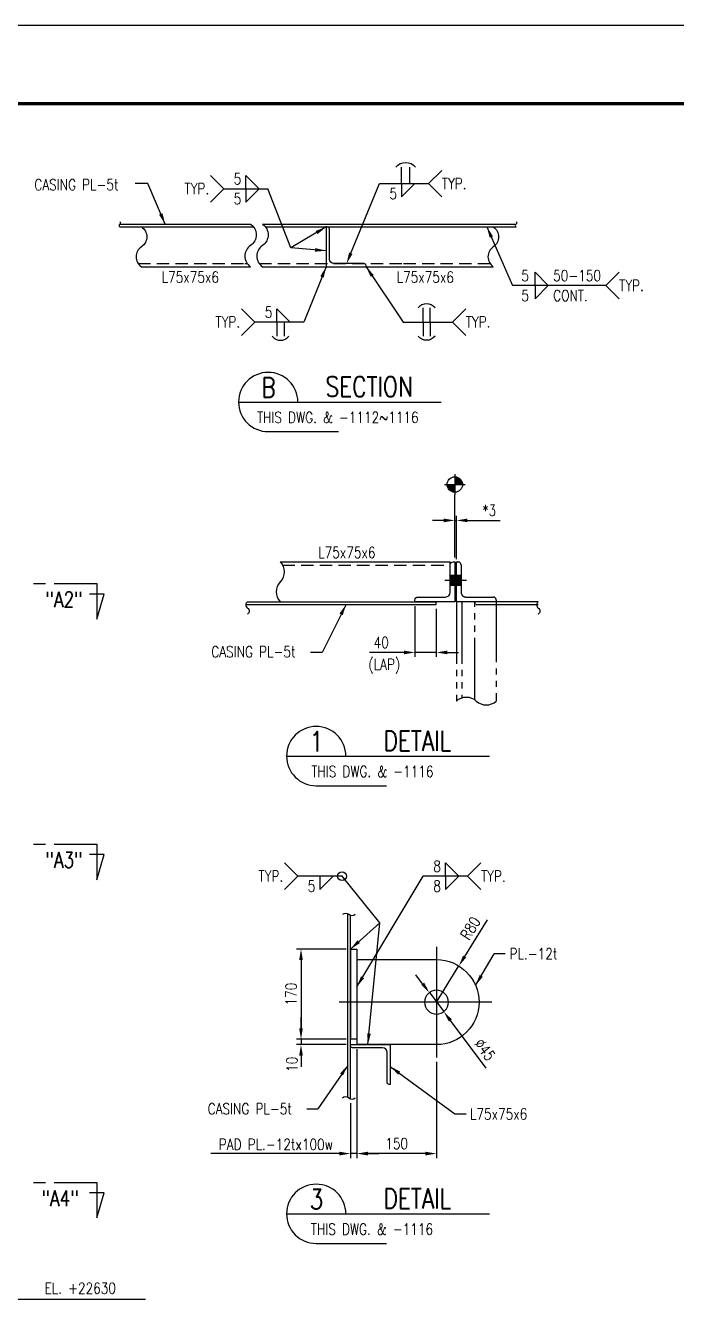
# Model space of a CAD drawing. Header units: millimetres. Extents: x 0 to 134087, y -49114 to 20834.
# Drawn here: x 37172 to 40847, y -41442 to -34243 of the extents above; entities that cross this region are included whole.
import ezdxf
from ezdxf.enums import TextEntityAlignment as Align

# ---------------------------------------------------------------- set-up
doc = ezdxf.new("R2010")
doc.units = ezdxf.units.MM
doc.header["$LTSCALE"] = 35
for name, pattern in [('JNK-CENTER', [34, 30, -1.5, 1, -1.5]), ('JNK-HIDDEN', [3, 2, -1]), ('JNK-PHANTOM', [15, 10, -1, 1, -1, 1, -1])]:
    doc.linetypes.add(name, pattern=pattern)
for name, color, linetype in [('CEN-R', 1, 'JNK-CENTER'), ('CON-C', 4, 'Continuous'), ('CON-G', 3, 'Continuous'), ('CON-W', 7, 'Continuous'), ('CON-Y', 2, 'Continuous'), ('Dim-W', 7, 'Continuous'), ('HID-Y', 2, 'JNK-HIDDEN'), ('PHA-M', 6, 'JNK-PHANTOM'), ('STL-OBJT', 7, 'Continuous'), ('TXT-Y', 2, 'Continuous'), ('TXTT-C', 4, 'Continuous')]:
    doc.layers.add(name, color=color, linetype=linetype)
doc.styles.add('SIMPLEX', font='simplex.shx', dxfattribs={"width": 0.8})
doc.dimstyles.new('DIM25x3', dxfattribs={"dimscale": 25, "dimtxt": 2.5, "dimasz": 2.5, "dimexe": 1, "dimexo": 1, "dimgap": 1, "dimtad": 1, "dimdec": 0, "dimlfac": 0.4, "dimdsep": 46, "dimtxsty": 'SIMPLEX', "dimcen": 0, "dimclrt": 2, "dimazin": 2, "dimtfac": 1, "dimtdec": 0, "dimtmove": 2, "dimatfit": 2, "dimfxl": 0.18, "dimtfill": 1, "dimtolj": 1, "dimtzin": 0, "dimarcsym": 0})

# ---------------------------------------------------------------- blocks, each defined once
blk = doc.blocks.new('TITLE')
at = {"color": 7}
blk.add_line((841, 594.85), (0, 594.85), dxfattribs=at)
at = {"color": 7, "const_width": 0.707}
blk.add_lwpolyline([(823.32, 577.17), (27.94, 577.17)], dxfattribs=at)
blk = doc.blocks.new('A$C4895520B')
at = {"layer": 'CEN-R'}
for p, q in [((0, 254), (0, -33.4)), ((104, 150), (-104, 150))]:
    blk.add_line(p, q, dxfattribs=at)
at = {"layer": 'CON-G'}
for p, q in [((-80, 150), (-80, 0)), ((80, 0), (80, 150)), ((99.9, 0), (-80, 0)), ((99.9, -12), (99.9, 0)), ((-70, 0), (-70, -12)), ((99.9, -12), (-70, -12))]:
    blk.add_line(p, q, dxfattribs=at)
blk.add_circle((0, 150), 22.5, dxfattribs=at)
blk.add_arc((0, 150), 80, 0, 180, dxfattribs=at)
blk = doc.blocks.new('SECTITLE')
at = {"layer": 'CON-G'}
for p, q in [((-1.7, 0), (44.1, 0)), ((5, -6.7), (20.86, -6.7))]:
    blk.add_line(p, q, dxfattribs=at)
blk.add_arc((5, 0), 6.7, 0, 270, dxfattribs=at)
at = {"layer": 'CON-C', "style": 'SIMPLEX', "width": 0.8}
for tag, p in [('A', (5.06, 1.04)), ('ELEVATION', (27.83, 1.22))]:
    blk.add_attdef(tag, text='', height=4.5, dxfattribs=at).set_placement(p, align=Align.CENTER)
at = {"layer": 'CON-Y', "style": 'SIMPLEX', "width": 0.8}
blk.add_attdef('H0000-0000', (1.54, -4.72), '', height=2.5, dxfattribs=at)
blk.add_attdef('SCALE', text='', height=2.5, dxfattribs=at).set_placement((44.9, -3.72), align=Align.RIGHT)
blk = doc.blocks.new('weld-sy4')
for p, q in [((0, 0), (0, -3.2)), ((1.6, 0), (1.6, -3.2))]:
    blk.add_line(p, q)
blk.add_arc((0.8, -1.728), 2.4, 217.83092, 322.16908)
blk = doc.blocks.new('*D2358')
at = {"layer": 'DEFPOINTS', "color": 0, "transparency": 16777216}
for p in [(39006.4, -39461.7), (38727.2, -39971.3), (39006.4, -39971.3)]:
    blk.add_point(p, dxfattribs=at)
at = {"layer": 'Dim-W', "color": 0, "lineweight": -2, "transparency": 16777216}
for p, q in [((38981.4, -39461.7), (38702.2, -39461.7)), ((38727.2, -39524.2), (38727.2, -39908.8)), ((38981.4, -39971.3), (38702.2, -39971.3))]:
    blk.add_line(p, q, dxfattribs=at)
at = {"layer": 'Dim-W', "color": 0, "transparency": 16777216}
for points in [[(38716.7, -39524.2), (38737.6, -39524.2), (38727.2, -39461.7)], [(38716.7, -39908.8), (38737.6, -39908.8), (38727.2, -39971.3)]]:
    blk.add_solid(points, dxfattribs=at)
at = {"layer": 'Dim-W', "color": 2, "transparency": 16777216, "insert": (38670.9, -39716.5), "char_height": 62.5, "attachment_point": 5, "rotation": 90, "style": 'SIMPLEX', "bg_fill": 3, "box_fill_scale": 1.1, "bg_fill_color": 256, "bg_fill_true_color": 13158600, "bg_fill_transparency": 0}
blk.add_mtext('\\A1;170', dxfattribs=at)
blk = doc.blocks.new('*D2359')
at = {"layer": 'DEFPOINTS', "color": 0, "transparency": 16777216}
for p in [(38727.2, -39971.3), (38727.2, -40001.3), (39006.4, -40001.3)]:
    blk.add_point(p, dxfattribs=at)
at = {"layer": 'Dim-W', "color": 0, "lineweight": -2, "transparency": 16777216}
for p, q in [((38727.2, -39908.8), (38727.2, -39846.3)), ((38981.4, -40001.3), (38702.2, -40001.3)), ((38727.2, -39971.3), (38727.2, -40001.3)), ((38727.2, -40063.8), (38727.2, -40126.3))]:
    blk.add_line(p, q, dxfattribs=at)
at = {"layer": 'Dim-W', "color": 0, "transparency": 16777216}
blk.add_solid([(38716.7, -39908.8), (38737.6, -39908.8), (38727.2, -39971.3)], dxfattribs=at)
at = {"layer": 'Dim-W', "color": 2, "transparency": 16777216, "insert": (38676.2, -40113.1), "char_height": 62.5, "attachment_point": 5, "rotation": 90, "style": 'SIMPLEX', "bg_fill": 3, "box_fill_scale": 1.1, "bg_fill_color": 256, "bg_fill_true_color": 13158600, "bg_fill_transparency": 0}
blk.add_mtext('\\A1;10', dxfattribs=at)
at = {"layer": 'Dim-W', "color": 0, "transparency": 16777216}
blk.add_solid([(38716.7, -40063.8), (38737.6, -40063.8), (38727.2, -40001.3)], dxfattribs=at)
blk = doc.blocks.new('*D2360')
at = {"layer": 'DEFPOINTS', "color": 0, "transparency": 16777216}
for p in [(39042.4, -40001.3), (39492.4, -40073.3), (39042.4, -40617.1)]:
    blk.add_point(p, dxfattribs=at)
at = {"layer": 'Dim-W', "color": 0, "lineweight": -2, "transparency": 16777216}
for p, q in [((39042.4, -40026.3), (39042.4, -40642.1)), ((39492.4, -40098.3), (39492.4, -40642.1)), ((39429.9, -40617.1), (39104.9, -40617.1))]:
    blk.add_line(p, q, dxfattribs=at)
at = {"layer": 'Dim-W', "color": 0, "transparency": 16777216}
for points in [[(39104.9, -40606.7), (39104.9, -40627.5), (39042.4, -40617.1)], [(39429.9, -40606.7), (39429.9, -40627.5), (39492.4, -40617.1)]]:
    blk.add_solid(points, dxfattribs=at)
at = {"layer": 'Dim-W', "color": 2, "transparency": 16777216, "insert": (39267.4, -40560.8), "char_height": 62.5, "attachment_point": 5, "style": 'SIMPLEX', "bg_fill": 3, "box_fill_scale": 1.1, "bg_fill_color": 256, "bg_fill_true_color": 13158600, "bg_fill_transparency": 0}
blk.add_mtext('\\A1;150', dxfattribs=at)
blk = doc.blocks.new('*D2361')
at = {"layer": 'DEFPOINTS', "color": 0, "transparency": 16777216}
for p in [(39006.4, -40307.7), (39006.4, -40617.1), (39042.4, -40617.1)]:
    blk.add_point(p, dxfattribs=at)
at = {"layer": 'Dim-W', "color": 0, "lineweight": -2, "transparency": 16777216}
for p, q in [((39006.4, -40332.7), (39006.4, -40642.1)), ((38943.9, -40617.1), (38881.4, -40617.1)), ((39042.4, -40617.1), (39006.4, -40617.1)), ((39104.9, -40617.1), (39167.4, -40617.1))]:
    blk.add_line(p, q, dxfattribs=at)
at = {"layer": 'Dim-W', "color": 0, "transparency": 16777216}
blk.add_solid([(39104.9, -40606.7), (39104.9, -40627.5), (39042.4, -40617.1)], dxfattribs=at)
at = {"layer": 'Dim-W', "color": 2, "transparency": 16777216, "insert": (38585.5, -40565.5), "char_height": 62.5, "attachment_point": 5, "style": 'SIMPLEX', "bg_fill": 3, "box_fill_scale": 1.1, "bg_fill_color": 256, "bg_fill_true_color": 13158600, "bg_fill_transparency": 0}
blk.add_mtext('\\A1;PAD PL.-12tx100w', dxfattribs=at)
at = {"layer": 'Dim-W', "color": 0, "transparency": 16777216}
blk.add_solid([(38943.9, -40606.7), (38943.9, -40627.5), (39006.4, -40617.1)], dxfattribs=at)
blk = doc.blocks.new('*D2284')
at = {"layer": 'DEFPOINTS', "color": 0, "transparency": 16777216}
for p in [(39618.3, -39557), (39492.4, -39761.3)]:
    blk.add_point(p, dxfattribs=at)
at = {"layer": 'Dim-W', "color": 0, "lineweight": -2, "transparency": 16777216}
for p, q in [((39778.7, -39296.5), (39651.1, -39503.7)), ((39492.4, -39761.3), (39618.3, -39557))]:
    blk.add_line(p, q, dxfattribs=at)
at = {"layer": 'Dim-W', "color": 0, "transparency": 16777216}
blk.add_solid([(39642.2, -39498.3), (39659.9, -39509.2), (39618.3, -39557)], dxfattribs=at)
at = {"layer": 'Dim-W', "color": 2, "transparency": 16777216, "insert": (39683.4, -39344), "char_height": 62.5, "attachment_point": 5, "rotation": 58.36487, "style": 'SIMPLEX', "bg_fill": 3, "box_fill_scale": 1.1, "bg_fill_color": 256, "bg_fill_true_color": 13158600, "bg_fill_transparency": 0}
blk.add_mtext('\\A1;R80', dxfattribs=at)
blk = doc.blocks.new('*D2287')
at = {"layer": 'DEFPOINTS', "color": 0, "transparency": 16777216}
for p in [(39451.8, -39707.4), (39533, -39815.2)]:
    blk.add_point(p, dxfattribs=at)
at = {"layer": 'Dim-W', "color": 0, "lineweight": -2, "transparency": 16777216}
for p, q in [((39414.1, -39657.5), (39376.5, -39607.6)), ((39451.8, -39707.4), (39533, -39815.2)), ((39773.3, -40134), (39570.6, -39865.1))]:
    blk.add_line(p, q, dxfattribs=at)
at = {"layer": 'Dim-W', "color": 0, "transparency": 16777216}
for points in [[(39422.5, -39651.2), (39405.8, -39663.8), (39451.8, -39707.4)], [(39579, -39858.8), (39562.3, -39871.4), (39533, -39815.2)]]:
    blk.add_solid(points, dxfattribs=at)
at = {"layer": 'Dim-W', "color": 2, "transparency": 16777216, "insert": (39765.2, -40029.8), "char_height": 62.5, "attachment_point": 5, "rotation": 307.00831, "style": 'SIMPLEX', "bg_fill": 3, "box_fill_scale": 1.1, "bg_fill_color": 256, "bg_fill_true_color": 13158600, "bg_fill_transparency": 0}
blk.add_mtext('\\A1;∅45', dxfattribs=at)
blk = doc.blocks.new('SECMARK2')
at = {"layer": 'TXTT-C'}
blk.add_line((0, 0), (-2.72, 0), dxfattribs=at)
blk.add_lwpolyline([(-4.67, 0), (-14.32, 0), (-14.32, 8.05), (-15.93, 2.38), (-12.63, 2.38)], dxfattribs=at)
at = {"layer": 'TXTT-C', "style": 'SIMPLEX', "width": 1.17}
blk.add_attdef('TAG', text='', height=3.5, dxfattribs=at).set_placement((-7.82, 1.36), align=Align.CENTER)
blk = doc.blocks.new('FS-MARK')
h = blk.add_hatch(color=256)
edge = h.paths.add_edge_path()
edge.add_arc((0, 0), 1.75, 90, 180)
edge.add_line((-1.75, 0), (0, 0))
edge.add_line((0, 0), (0, 1.75))
h = blk.add_hatch(color=256)
edge = h.paths.add_edge_path()
edge.add_line((0, 0), (0, -1.75))
edge.add_arc((0, 0), 1.75, 270, 360)
edge.add_line((1.75, 0), (0, 0))
for p, q in [((2.33, 0), (-2.33, 0)), ((0, 2.33), (0, -2.33))]:
    blk.add_line(p, q)
blk.add_circle((0, 0), 1.75)
at = {"layer": 'CON-Y', "style": 'SIMPLEX', "width": 0.8}
blk.add_attdef('F.S.', (3.19, 1), '', height=2.5, dxfattribs=at)
blk = doc.blocks.new('*D2347')
at = {"layer": 'DEFPOINTS', "color": 0, "transparency": 16777216}
for p in [(39370.6, -37499.3), (39490.6, -37514.3), (39370.6, -37785.6)]:
    blk.add_point(p, dxfattribs=at)
at = {"layer": 'Dim-W', "color": 0, "lineweight": -2, "transparency": 16777216}
for p, q in [((39370.6, -37524.3), (39370.6, -37810.6)), ((39490.6, -37539.3), (39490.6, -37810.6)), ((39308.1, -37785.6), (39114.7, -37785.6)), ((39490.6, -37785.6), (39370.6, -37785.6)), ((39553.1, -37785.6), (39615.6, -37785.6))]:
    blk.add_line(p, q, dxfattribs=at)
at = {"layer": 'Dim-W', "color": 0, "transparency": 16777216}
for points in [[(39308.1, -37775.2), (39308.1, -37796), (39370.6, -37785.6)], [(39553.1, -37775.2), (39553.1, -37796), (39490.6, -37785.6)]]:
    blk.add_solid(points, dxfattribs=at)
at = {"layer": 'Dim-W', "color": 2, "transparency": 16777216, "insert": (39180.1, -37729.4), "char_height": 62.5, "attachment_point": 5, "style": 'SIMPLEX', "bg_fill": 3, "box_fill_scale": 1.1, "bg_fill_color": 256, "bg_fill_true_color": 13158600, "bg_fill_transparency": 0}
blk.add_mtext('\\A1;40', dxfattribs=at)
blk = doc.blocks.new('*D2348')
at = {"layer": 'DEFPOINTS', "color": 0, "transparency": 16777216}
for p in [(39604.6, -37039.6), (39595.6, -37274.3), (39604.6, -37283.4)]:
    blk.add_point(p, dxfattribs=at)
at = {"layer": 'Dim-W', "color": 0, "lineweight": -2, "transparency": 16777216}
for p, q in [((39533.1, -37039.6), (39470.6, -37039.6)), ((39595.6, -37249.3), (39595.6, -37014.6)), ((39595.6, -37039.6), (39604.6, -37039.6)), ((39604.6, -37258.4), (39604.6, -37014.6)), ((39667.1, -37039.6), (39851.1, -37039.6))]:
    blk.add_line(p, q, dxfattribs=at)
at = {"layer": 'Dim-W', "color": 0, "transparency": 16777216}
for points in [[(39533.1, -37029.1), (39533.1, -37050), (39595.6, -37039.6)], [(39667.1, -37029.1), (39667.1, -37050), (39604.6, -37039.6)]]:
    blk.add_solid(points, dxfattribs=at)
at = {"layer": 'Dim-W', "color": 2, "transparency": 16777216, "insert": (39790.3, -36983.3), "char_height": 62.5, "attachment_point": 5, "style": 'SIMPLEX', "bg_fill": 3, "box_fill_scale": 1.1, "bg_fill_color": 256, "bg_fill_true_color": 13158600, "bg_fill_transparency": 0}
blk.add_mtext('\\A1;*3', dxfattribs=at)

msp = doc.modelspace()

# ---------------------------------------------------------------- hatches: boundary and pattern name
at = {"layer": 'Dim-W'}
h = msp.add_hatch(color=256, dxfattribs=at)
h.paths.add_polyline_path([(39595.6241, -37350.8471), (39568.6241, -37350.8471), (39568.6241, -37379.3471), (39595.6241, -37379.3471)])
h.paths.add_polyline_path([(39595.6241, -37379.3471), (39568.6241, -37379.3471), (39568.6241, -37407.8471), (39595.6241, -37407.8471)])
h.paths.add_polyline_path([(39631.6241, -37350.8471), (39604.6241, -37350.8471), (39604.6241, -37379.3471), (39631.6241, -37379.3471)])
h.paths.add_polyline_path([(39631.6241, -37379.3471), (39604.6241, -37379.3471), (39604.6241, -37407.8471), (39631.6241, -37407.8471)])

# ---------------------------------------------------------------- linework, layer by layer
for points in [[(38415.7777, -35165.9188), (38415.7777, -35090.9188), (38490.7777, -35165.9188)], [(38415.7777, -35165.9188), (38415.7777, -35240.9188), (38490.7777, -35165.9188)], [(39295.4329, -35136.8675), (39295.4329, -35211.8675), (39370.4329, -35136.8675)], [(40048.4046, -35712.8187), (40048.4046, -35637.8187), (40123.4046, -35712.8187)], [(40048.4046, -35712.8187), (40048.4046, -35787.8187), (40123.4046, -35712.8187)], [(38591.5047, -35918.8443), (38591.5047, -35843.8443), (38666.5047, -35918.8443)], [(39542.8021, -39049.8587), (39542.8021, -38974.8587), (39617.8021, -39049.8587)], [(38833.7287, -39049.8587), (38833.7287, -39124.8587), (38908.7287, -39049.8587)], [(39542.8021, -39049.8587), (39542.8021, -39124.8587), (39617.8021, -39049.8587)]]:
    msp.add_lwpolyline(points)
at = {"layer": 'CEN-R'}
msp.add_line((39661.6241, -37379.3471), (39538.6241, -37379.3471), dxfattribs=at)
at = {"layer": 'CON-G'}
for p, q in [((37704.069, -35366.0352), (38442.1945, -35366.0352)), ((37704.069, -35381.0352), (38458.5417, -35381.0352)), ((38509.8409, -35366.0352), (39941.2577, -35366.0352)), ((38526.188, -35381.0352), (39941.2577, -35381.0352)), ((37826.3081, -35606.0352), (38442.1945, -35606.0352)), ((38509.8409, -35606.0352), (39813.008, -35606.0352)), ((38610.078, -37274.3471), (39568.6241, -37274.3471)), ((39568.6241, -37292.3471), (39568.6241, -37274.3471)), ((38424.8449, -37499.3471), (39490.6241, -37499.3471)), ((39490.6241, -37514.3471), (39490.6241, -37499.3471)), ((38415.6022, -37514.3471), (39490.6241, -37514.3471)), ((38991.3913, -40300.8657), (38991.3913, -39263.7593)), ((39006.3913, -40307.6818), (39006.3913, -39270.5754))]:
    msp.add_line(p, q, dxfattribs=at)
for points in [[(38869.2255, -35606.0352), (39094.2255, -35606.0352), (39094.2255, -35600.0352, 0.414213562), (39082.2255, -35588.0352), (38912.7255, -35588.0352, -0.414213562), (38887.2255, -35562.5352), (38887.2255, -35393.0352, 0.414213562), (38875.2255, -35381.0352), (38869.2255, -35381.0352)], [(39595.6241, -37499.3471), (39370.6241, -37499.3471), (39370.6241, -37490.3471, -0.414213562), (39388.6241, -37472.3471), (39543.1241, -37472.3471, 0.414213562), (39568.6241, -37446.8471), (39568.6241, -37292.3471, -0.414213562), (39586.6241, -37274.3471), (39595.6241, -37274.3471)], [(39231.3913, -40001.2985), (39231.3913, -40226.2985), (39225.3913, -40226.2985, -0.414213562), (39213.3913, -40214.2985), (39213.3913, -40044.7985, 0.414213562), (39187.8913, -40019.2985), (39018.3913, -40019.2985, -0.414213562), (39006.3913, -40007.2985), (39006.3913, -40001.2985)]]:
    msp.add_lwpolyline(points, format="xyb", close=True, dxfattribs=at)
at = {"layer": 'CON-W'}
for p, q in [((38290.7777, -35165.9188), (38540.7777, -35165.9188)), ((40448.2636, -35712.8187), (39921.4675, -35712.8187)), ((38958.7287, -39049.8587), (38708.7287, -39049.8587)), ((39667.8021, -39049.8587), (39417.8021, -39049.8587))]:
    msp.add_line(p, q, dxfattribs=at)
for points in [[(38215.7777, -35090.9188), (38290.7777, -35165.9188), (38215.7777, -35240.9188)], [(39521.944, -35061.8675), (39446.944, -35136.8675), (39521.944, -35211.8675)], [(40523.2636, -35637.8187), (40448.2636, -35712.8187), (40523.2636, -35787.8187)], [(38390.7362, -35843.8443), (38465.7362, -35918.8443), (38390.7362, -35993.8443)], [(39657.2354, -35843.8443), (39582.2354, -35918.8443), (39657.2354, -35993.8443)], [(38633.7287, -38974.8587), (38708.7287, -39049.8587), (38633.7287, -39124.8587)], [(39742.8021, -38974.8587), (39667.8021, -39049.8587), (39742.8021, -39124.8587)]]:
    msp.add_lwpolyline(points, dxfattribs=at)
for points in [[(39033.6793, -39266.9871, -0.395558575), (38997.3913, -39266.9871, 0.395558575), (38961.1033, -39266.9871)], [(39033.6793, -40304.0935, -0.395558575), (38997.3913, -40304.0935, 0.395558575), (38961.1033, -40304.0935)]]:
    msp.add_lwpolyline(points, format="xyb", dxfattribs=at)
msp.add_circle((38958.7287, -39049.8587), 25, dxfattribs=at)
at = {"layer": 'Dim-W'}
for p, q in [((39880.7817, -39488.0596), (39818.2817, -39488.0596)), ((39596.4828, -40393.4408), (39658.9828, -40393.4408))]:
    msp.add_line(p, q, dxfattribs=at)
at = {"layer": 'HID-Y'}
for p, q in [((37808.0654, -35588.0352), (38410.9616, -35588.0352)), ((38410.9616, -35588.0352), (38423.2835, -35588.0352)), ((38491.2235, -35588.0352), (39305.3893, -35588.0352)), ((39305.3893, -35588.0352), (39794.7652, -35588.0352)), ((38623.0529, -37292.3471), (39568.6241, -37292.3471)), ((39595.6241, -37350.8471), (39568.6241, -37350.8471)), ((39595.6241, -37407.8471), (39568.6241, -37407.8471))]:
    msp.add_line(p, q, dxfattribs=at)
at = {"layer": 'PHA-M'}
for p, q in [((39604.6241, -37499.3471), (39604.6241, -37274.3471)), ((39604.6241, -37274.3471), (39613.6241, -37274.3471)), ((39631.6241, -37350.8471), (39604.6241, -37350.8471)), ((39631.6241, -37292.3471), (39631.6241, -37446.8471)), ((39631.6241, -37407.8471), (39604.6241, -37407.8471)), ((39604.6241, -37499.3471), (39604.6241, -38059.9742)), ((39829.6241, -37499.3471), (39604.6241, -37499.3471)), ((39634.6241, -37499.3471), (39634.6241, -38041.8138)), ((39657.1241, -37472.3471), (39811.6241, -37472.3471)), ((40066.6096, -37499.3471), (39709.6241, -37499.3471)), ((39709.6241, -37499.3471), (39709.6241, -37517.3471)), ((39709.6241, -38053.6465), (39709.6241, -37499.3471)), ((39829.6241, -37490.3471), (39829.6241, -37499.3471)), ((39829.6241, -37490.3471), (39829.6241, -38059.9742)), ((40066.6096, -37517.3471), (39709.6241, -37517.3471))]:
    msp.add_line(p, q, dxfattribs=at)
for centre, radius, start, end in [((39613.6241, -37292.3471), 18, 0, 90), ((39657.1241, -37446.8471), 25.5, 180, 270), ((39811.6241, -37490.3471), 18, 0, 90)]:
    msp.add_arc(centre, radius, start, end, dxfattribs=at)
at = {"layer": 'STL-OBJT'}
for p, q in [((39595.6241, -37014.5572), (39595.6241, -36894.9023)), ((37849.3843, -41441.6754), (37113.3103, -41441.6754))]:
    msp.add_line(p, q, dxfattribs=at)
msp.add_lwpolyline([(39008.3194, -35530.2108), (39169.6644, -35136.8675), (39446.944, -35136.8675)], dxfattribs=at)
for points in [[(37704.069, -35351.0352, -0.535183758), (37704.069, -35366.0352, 0.535183758), (37704.069, -35381.0352)], [(37826.3081, -35381.0352, -0.535183758), (37826.3081, -35493.5352, 0.535183758), (37826.3081, -35606.0352)], [(38442.1945, -35366.0352, -0.535183758), (38442.1945, -35486.0352, 0.535183758), (38442.1945, -35606.0352)], [(38509.8409, -35366.0352, -0.535183758), (38509.8409, -35486.0352, 0.535183758), (38509.8409, -35606.0352)], [(39813.008, -35381.0352, -0.535183758), (39813.008, -35493.5352, 0.535183758), (39813.008, -35606.0352)], [(39941.2577, -35351.0352, -0.535183758), (39941.2577, -35366.0352, 0.535183758), (39941.2577, -35381.0352)], [(38424.8449, -37499.3471, 0.535183758), (38424.8449, -37534.4703, -0.535183758), (38424.8449, -37569.5935)], [(40066.6096, -37499.3471, 0.535183758), (40066.6096, -37534.4703, -0.535183758), (40066.6096, -37569.5935)]]:
    msp.add_lwpolyline(points, format="xyb", dxfattribs=at)
at = {"layer": 'STL-OBJT', "flags": 128}
for points in [[(38610.078, -37274.3471, -0.4), (38610.078, -37386.8471, 0.4), (38610.078, -37499.3471, 0.4)], [(39604.6241, -38059.9742, -0.4), (39717.1241, -38059.9742, 0.4), (39829.6241, -38059.9742, 0.4)]]:
    msp.add_lwpolyline(points, format="xyb", dxfattribs=at)
at = {"layer": 'STL-OBJT'}
msp.add_solid([(38998.682, -35526.2576), (38984.6005, -35588.0352), (39017.9568, -35534.1639)], dxfattribs=at)

# ---------------------------------------------------------------- block references
at = {"linetype": 'ByBlock', "xscale": 24.99999999749996, "yscale": 24.99999999749996, "zscale": 24.99999999749996}
msp.add_blockref('TITLE', (23636.9795, -49114.431), dxfattribs=at)
at = {"layer": 'CON-W'}
ref = msp.add_blockref('SECTITLE', (38416.8963, -36370.5948), dxfattribs=dict(at, xscale=25, yscale=25, zscale=25))
ref.add_attrib('H0000-0000', 'THIS DWG. & -1112~1116', (38478.6255, -36488.5948), dxfattribs={"layer": 'CON-Y', "height": 62.5, "style": 'SIMPLEX', "width": 0.8})
ref.add_attrib('A', 'B', dxfattribs={"layer": 'CON-C', "height": 112.5, "style": 'SIMPLEX', "width": 0.8}).set_placement((38543.3963, -36344.5948), align=Align.CENTER)
ref.add_attrib('ELEVATION', 'SECTION', dxfattribs={"layer": 'CON-C', "height": 112.5, "style": 'SIMPLEX', "width": 0.8}).set_placement((39112.6463, -36340.0948), align=Align.CENTER)
ref = msp.add_blockref('SECMARK2', (37217.3284, -37396.4479), dxfattribs=dict(at, xscale=25, yscale=25, zscale=25, rotation=180))
ref.add_attrib('TAG', '"A2"', (37284.6015, -37530.1146), dxfattribs={"layer": 'CON-C', "height": 87.5, "style": 'SIMPLEX', "width": 0.8})
ref = msp.add_blockref('SECTITLE', (38688.2606, -38371.3675), dxfattribs=dict(at, xscale=25, yscale=25, zscale=25))
ref.add_attrib('H0000-0000', 'THIS DWG. & -1116', (38785.3317, -38489.3675), dxfattribs={"layer": 'CON-Y', "height": 62.5, "style": 'SIMPLEX', "width": 0.8})
ref.add_attrib('A', '1', dxfattribs={"layer": 'CON-C', "height": 112.5, "style": 'SIMPLEX', "width": 0.8}).set_placement((38814.7606, -38345.3675), align=Align.CENTER)
ref.add_attrib('ELEVATION', 'DETAIL', dxfattribs={"layer": 'CON-C', "height": 112.5, "style": 'SIMPLEX', "width": 0.8}).set_placement((39384.0106, -38340.8675), align=Align.CENTER)
ref = msp.add_blockref('SECMARK2', (37217.3284, -38868.1841), dxfattribs=dict(at, xscale=25, yscale=25, zscale=25, rotation=180))
ref.add_attrib('TAG', '"A3"', (37284.6015, -39001.8508), dxfattribs={"layer": 'CON-C', "height": 87.5, "style": 'SIMPLEX', "width": 0.8})
at = {"layer": 'CON-W', "xscale": -3, "yscale": 3, "zscale": 3, "rotation": 270}
msp.add_blockref('A$C4895520B', (39042.3913, -39761.2985), dxfattribs=at)
at = {"layer": 'CON-W'}
ref = msp.add_blockref('SECMARK2', (37217.3284, -40779.714), dxfattribs=dict(at, xscale=25, yscale=25, zscale=25, rotation=180))
ref.add_attrib('TAG', '"A4"', (37262.5967, -40913.3807), dxfattribs={"layer": 'CON-C', "height": 87.5, "style": 'SIMPLEX', "width": 0.8})
ref = msp.add_blockref('SECTITLE', (38688.2606, -40957.569), dxfattribs=dict(at, xscale=25, yscale=25, zscale=25))
ref.add_attrib('H0000-0000', 'THIS DWG. & -1116', (38782.7417, -41075.569), dxfattribs={"layer": 'CON-Y', "height": 62.5, "style": 'SIMPLEX', "width": 0.8})
ref.add_attrib('A', '3', dxfattribs={"layer": 'CON-C', "height": 112.5, "style": 'SIMPLEX', "width": 0.8}).set_placement((38814.7606, -40931.569), align=Align.CENTER)
ref.add_attrib('ELEVATION', 'DETAIL', dxfattribs={"layer": 'CON-C', "height": 112.5, "style": 'SIMPLEX', "width": 0.8}).set_placement((39384.0106, -40927.069), align=Align.CENTER)
at = {"layer": 'STL-OBJT'}
for name, p, xscale, yscale, zscale, rotation in [('weld-sy4', (39295.4329, -35136.8675), -29.16666666666667, 29.16666666666667, 29.16666666666667, 180), ('weld-sy4', (39456.4669, -35918.8443), 25, 25, 25, 180), ('FS-MARK', (39595.6241, -36836.569), 25, 25, 25, 90.00000000000001)]:
    msp.add_blockref(name, p, dxfattribs=dict(at, xscale=xscale, yscale=yscale, zscale=zscale, rotation=rotation))
at = {"layer": 'STL-OBJT', "yscale": 25, "zscale": 25}
for p, xscale in [((38591.5047, -35918.8443), 25), ((39456.4669, -35918.8443), -25)]:
    msp.add_blockref('weld-sy4', p, dxfattribs=dict(at, xscale=xscale))

# ---------------------------------------------------------------- texts
at = {"layer": 'CON-W', "color": 2, "style": 'SIMPLEX', "width": 0.8}
for s, p in [('5', (39971.5797, -35687.8187)), ('50-150', (40151.0566, -35687.8187)), ('5', (39971.5797, -35800.3187)), ('CONT.', (40151.0566, -35800.3187))]:
    msp.add_text(s, height=62.5, dxfattribs=at).set_placement(p)
at = {"layer": 'CON-Y', "style": 'SIMPLEX', "width": 0.8}
for s, p in [('CASING PL-5t', (37221.4891, -35173.9506)), ('L75x75x6', (37940.5736, -35696.2019)), ('L75x75x6', (39266.9611, -35696.2019)), ('L75x75x6', (38824.2952, -37252.0863)), ('CASING PL-5t', (38220.7066, -37812.9265)), ('EL. +22630', (37279.3577, -41409.0237))]:
    msp.add_text(s, height=62.5, dxfattribs=at).set_placement(p)
at = {"layer": 'Dim-W', "color": 2, "style": 'SIMPLEX', "width": 0.8}
for s, p in [('PL.-12t', (39904.6632, -39519.3096)), ('L75x75x6', (39681.0651, -40424.6908))]:
    msp.add_text(s, height=62.5, dxfattribs=at).set_placement(p)
at = {"layer": 'TXT-Y', "style": 'SIMPLEX', "width": 0.8}
for s, p in [('5', (38347.0277, -35140.9188)), ('5', (38347.0277, -35253.4188)), ('5', (39226.6829, -35224.3675)), ('5', (38522.7547, -35893.8443)), ('8', (39474.0521, -39024.8587)), ('5', (38764.9787, -39137.3587)), ('8', (39474.0521, -39137.3587))]:
    msp.add_text(s, height=62.5, dxfattribs=at).set_placement(p)
for p in [(39522.6622, -35136.3675), (38069.8214, -35165.4188), (40523.9818, -35712.3187), (38244.7799, -35918.3443), (39657.9536, -35918.3443), (38487.7724, -39049.3587), (39743.5203, -39049.3587)]:
    msp.add_text('TYP.', height=62.5, dxfattribs=at).set_placement(p, align=Align.MIDDLE_LEFT)

# ---------------------------------------------------------------- leaders
at = {"layer": 'Dim-W'}
msp.add_leader([(39776.8281, -35381.0352), (39921.4675, -35712.8187)], dimstyle='DIM25x3', override={"dimgap": 1, "dimtad": 0, "dimlfac": 0.333333, "dimtmove": 0, "dimatfit": 3}, dxfattribs=at)
at = {"layer": 'STL-OBJT'}
for points in [[(37960.2907, -35366.0352), (37861.6423, -35136.8675), (37790.6887, -35136.8675)], [(38869.2255, -35381.0352), (38669.1817, -35500.3581), (38540.7777, -35165.9188)], [(38869.2255, -35515.6844), (38669.1817, -35500.3581), (38540.7777, -35165.9188)], [(38869.2255, -35606.0352), (38743.0158, -35918.8443), (38465.7362, -35918.8443)], [(39094.2255, -35606.0352), (39304.9558, -35918.8443), (39582.2354, -35918.8443)], [(38981.7467, -37514.3471), (38846.3357, -37785.6032), (38781.1942, -37785.6032)]]:
    msp.add_leader(points, dimstyle='DIM25x3', override={"dimlfac": 0.333333}, dxfattribs=at)

# ---------------------------------------------------------------- next in the draw order: dimensions: what is measured, and where the dimension line sits
at = {"layer": 'Dim-W'}
dim = msp.add_linear_dim(base=(39604.6241, -37039.5572), p1=(39595.6241, -37274.3471), p2=(39604.6241, -37283.4254), angle=180, text='*<>', dimstyle='DIM25x3', override={"dimlfac": 0.333333, "dimtmove": 0, "dimatfit": 3}, dxfattribs=at)
dim.commit()
dim.dimension.update_dxf_attribs({"geometry": '*D2348', "text_midpoint": (39790.3384, -36983.3072)})
for base, p1, p2, angle, override, picture, middle in [((39370.6241, -37785.6032), (39490.6241, -37514.3471), (39370.6241, -37499.3471), 180, {"dimlfac": 0.333333, "dimtmove": 0, "dimatfit": 3}, '*D2347', (39180.1479, -37729.3532)), ((38727.154, -39971.2985), (39006.3913, -39461.6565), (39006.3913, -39971.2985), 270, {"dimlfac": 0.333333}, '*D2358', (38670.904, -39716.4775))]:
    dim = msp.add_linear_dim(base=base, p1=p1, p2=p2, angle=angle, dimstyle='DIM25x3', override=override, dxfattribs=at)
    dim.commit()
    dim.dimension.update_dxf_attribs({"geometry": picture, "text_midpoint": middle})
dim = msp.add_radius_dim(center=(39492.3913, -39761.2985), mpoint=(39618.2732, -39556.9612), dimstyle='DIM25x3', override={"dimlfac": 0.333333, "dimtmove": 0, "dimatfit": 3}, dxfattribs=at)
dim.commit()
dim.dimension.update_dxf_attribs({"geometry": '*D2284', "text_midpoint": (39683.4006, -39344)})
dim = msp.add_linear_dim(base=(39042.3913, -40617.0814), p1=(39492.3913, -40073.2985), p2=(39042.3913, -40001.2985), dimstyle='DIM25x3', override={"dimlfac": 0.333333}, dxfattribs=at)
dim.commit()
dim.dimension.update_dxf_attribs({"geometry": '*D2360', "text_midpoint": (39267.3913, -40560.8314)})

# ---------------------------------------------------------------- next in the draw order: texts
at = {"layer": 'Dim-W', "color": 2, "style": 'SIMPLEX', "width": 0.8}
msp.add_text('(LAP)', height=62.5, dxfattribs=at).set_placement((39107.7352, -37884.1342))

# ---------------------------------------------------------------- next in the draw order: dimensions: what is measured, and where the dimension line sits
at = {"layer": 'Dim-W'}
dim = msp.add_linear_dim(base=(38727.154, -40001.2985), p1=(38727.154, -39971.2985), p2=(39006.3913, -40001.2985), angle=270, dimstyle='DIM25x3', override={"dimlfac": 0.333333}, dxfattribs=at)
dim.commit()
dim.dimension.update_dxf_attribs({"geometry": '*D2359', "text_midpoint": (38676.1872, -40113.1178), "dimtype": 160})
dim = msp.add_linear_dim(base=(39006.3913, -40617.0814), p1=(39042.3913, -40617.0814), p2=(39006.3913, -40307.6818), text='PAD PL.-12tx100w', dimstyle='DIM25x3', override={"dimlfac": 0.333333}, dxfattribs=at)
dim.commit()
dim.dimension.update_dxf_attribs({"geometry": '*D2361', "text_midpoint": (38585.542, -40565.4882), "dimtype": 160})

# ---------------------------------------------------------------- next in the draw order: leaders
for points in [[(39006.3913, -39461.6565), (39172.2188, -39313.3033), (38958.7287, -39049.8587)], [(39104.9757, -40001.2985), (39172.2188, -39313.3033)], [(39231.3913, -40125.2219), (39596.4828, -40393.4408)]]:
    msp.add_leader(points, dimstyle='DIM25x3', override={"dimgap": 1, "dimtad": 0, "dimlfac": 0.333333, "dimtmove": 0, "dimatfit": 3}, dxfattribs=at)

# ---------------------------------------------------------------- next in the draw order: linework, layer by layer
for p, q in [((38759.8854, -40364.0635), (38822.3854, -40364.0635)), ((38881.3913, -40617.0814), (38217.7953, -40617.0814))]:
    msp.add_line(p, q, dxfattribs=at)

# ---------------------------------------------------------------- next in the draw order: texts
at = {"layer": 'Dim-W', "color": 2, "style": 'SIMPLEX', "width": 0.8}
msp.add_text('CASING PL-5t', height=62.5, dxfattribs=at).set_placement((38200.2896, -40395.3135))

# ---------------------------------------------------------------- next in the draw order: dimensions: what is measured, and where the dimension line sits
at = {"layer": 'Dim-W'}
dim = msp.add_diameter_dim_2p(p1=(39451.761, -39707.3965), p2=(39533.0216, -39815.2005), dimstyle='DIM25x3', override={"dimlfac": 0.333333, "dimtmove": 0, "dimatfit": 3}, dxfattribs=at)
dim.commit()
dim.dimension.update_dxf_attribs({"geometry": '*D2287', "text_midpoint": (39720.2978, -40063.6494), "dimtype": 163})

# ---------------------------------------------------------------- next in the draw order: leaders
msp.add_leader([(38991.3913, -40118.4947), (38822.3854, -40364.0635)], dimstyle='DIM25x3', override={"dimgap": 1, "dimtad": 0, "dimlfac": 0.333333, "dimtmove": 0, "dimatfit": 3}, dxfattribs=at)

# ---------------------------------------------------------------- next in the draw order: leaders
for points, override in [([(39042.3913, -39674.5759), (39417.8021, -39049.8587)], {"dimtad": 0, "dimlfac": 0.333333, "dimtmove": 0, "dimatfit": 3}), ([(39713.082, -39666.9818), (39818.2817, -39488.0596)], {"dimgap": 1, "dimtad": 0, "dimlfac": 0.333333, "dimtmove": 0, "dimatfit": 3})]:
    msp.add_leader(points, dimstyle='DIM25x3', override=override, dxfattribs=at)

doc.saveas('drawing.dxf')
